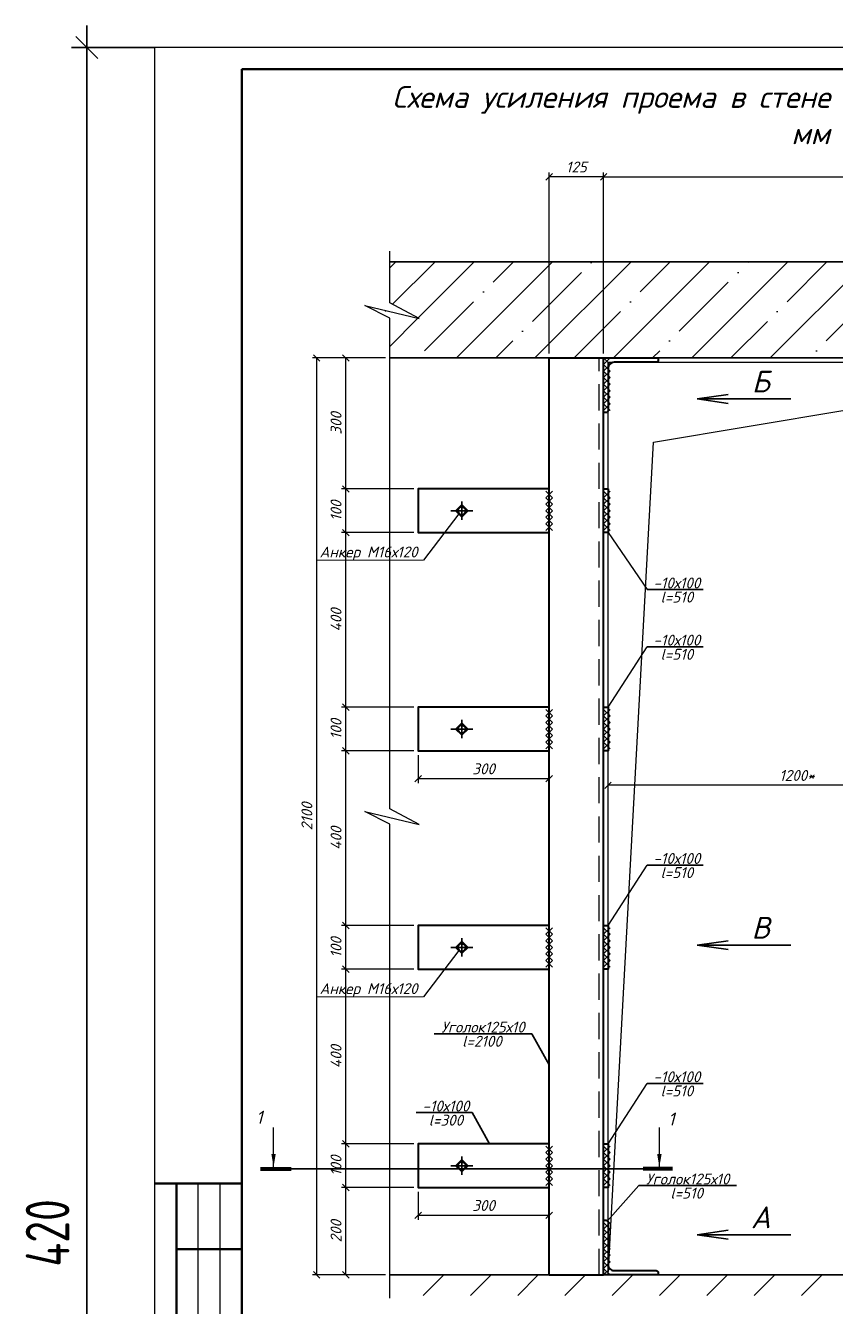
# Model space of a CAD drawing. Header units: millimetres. Extents: x 19346 to 188849, y 18183 to 1386204.
# Drawn here: x 109440 to 111295, y 27177 to 30110 of the extents above; entities that cross this region are included whole.
import ezdxf
from ezdxf.enums import TextEntityAlignment as Align

# ---------------------------------------------------------------- set-up
doc = ezdxf.new("R2010")
doc.units = ezdxf.units.MM
doc.linetypes.add('Пунктир 2мм', pattern=[3, 2, -1])
doc.layers.get('DEFPOINTS').update_dxf_attribs({"color": 1})
for name, color, linetype, lineweight in [('013', 7, 'Continuous', 13), ('030', 7, 'Continuous', 30), ('Размер', 140, 'Continuous', 13), ('Разрезы', 54, 'Continuous', 20)]:
    doc.layers.add(name, color=color, linetype=linetype, lineweight=lineweight)
doc.styles.add('10', font='isocpeui.ttf', dxfattribs={"height": 25})
doc.styles.add('100', font='isocpeui.ttf', dxfattribs={"height": 250})
doc.styles.add('GOST', font='isocpeur.TTF')
doc.styles.add('БДА100', font='romand.shx', dxfattribs={"width": 0.7})
doc.dimstyles.new('10', dxfattribs={"dimtxt": 37.5, "dimasz": 15, "dimexe": 10, "dimexo": 10, "dimgap": 10, "dimtad": 1, "dimtxsty": '10', "dimblk": 'OBLIQUE', "dimcen": 2.5, "dimadec": 0, "dimazin": 0, "dimtfac": 1, "dimtmove": 0, "dimatfit": 3, "dimfxl": 1, "dimlwd": 15, "dimlwe": 15, "dimarcsym": 0})
doc.dimstyles.new('БДА1', dxfattribs={"dimtxt": 2, "dimasz": 1, "dimexe": 0.7, "dimexo": 0, "dimgap": 0.8, "dimtad": 1, "dimdec": 0, "dimrnd": 1, "dimzin": 0, "dimdsep": 46, "dimtxsty": 'БДА100', "dimblk": 'OBLIQUE', "dimcen": 2, "dimdle": 1, "dimadec": 0, "dimazin": 0, "dimtfac": 1, "dimtdec": 0, "dimtmove": 1, "dimatfit": 3, "dimldrblk": 'NONE', "dimfxl": 0.7, "dimtolj": 1, "dimtzin": 0, "dimlwd": -1, "dimlwe": -1, "dimarcsym": 0})

# ---------------------------------------------------------------- blocks, each defined once
blk = doc.blocks.new('_OBLIQUE')
at = {"color": 0, "linetype": 'ByBlock'}
blk.add_line((-0.5, -0.5), (0.5, 0.5), dxfattribs=at)
blk = doc.blocks.new('*D18')
at = {"layer": 'DEFPOINTS', "color": 0, "transparency": 16777216}
for p, q in [((-15.52, -5), (-15.52, 425)), ((0, 420), (-19.02, 420)), ((0, 0), (-19.02, 0))]:
    blk.add_line(p, q, dxfattribs=at)
for p in [(-15.52, 420), (0, 420), (0, 0)]:
    blk.add_point(p, dxfattribs=at)
at = {"layer": 'DEFPOINTS', "color": 0, "transparency": 16777216, "xscale": 5, "yscale": 5, "zscale": 5}
for p, rotation in [((-15.52, 420), 90), ((-15.52, 0), 270)]:
    blk.add_blockref('_OBLIQUE', p, dxfattribs=dict(at, rotation=rotation))
at = {"layer": 'DEFPOINTS', "color": 0, "lineweight": 0, "transparency": 16777216, "insert": (-24.52, 148.5), "char_height": 10, "attachment_point": 5, "rotation": 90, "style": 'БДА100'}
blk.add_mtext('\\A1;420', dxfattribs=at)
blk = doc.blocks.new('_None')
blk = doc.blocks.new('*D161')
at = {"color": 0, "lineweight": 15, "ltscale": 100, "transparency": 16777216}
for p, q in [((110264.5, 29349.1), (110097.1, 29349.1)), ((110107.1, 27249.1), (110107.1, 29349.1)), ((110264.5, 27249.1), (110097.1, 27249.1))]:
    blk.add_line(p, q, dxfattribs=at)
at = {"layer": 'DEFPOINTS', "color": 0, "ltscale": 100, "transparency": 16777216}
for p in [(110107.1, 29349.1), (110274.5, 29349.1), (110274.5, 27249.1)]:
    blk.add_point(p, dxfattribs=at)
at = {"color": 0, "lineweight": 15, "ltscale": 100, "transparency": 16777216, "xscale": 15, "yscale": 15, "zscale": 15}
for p, rotation in [((110107.1, 29349.1), 90), ((110107.1, 27249.1), 270)]:
    blk.add_blockref('_OBLIQUE', p, dxfattribs=dict(at, rotation=rotation))
at = {"color": 0, "ltscale": 100, "transparency": 16777216, "insert": (110084.6, 28299.1), "char_height": 25, "attachment_point": 5, "rotation": 90, "style": '10'}
blk.add_mtext('2100', dxfattribs=at)
blk = doc.blocks.new('*D160')
at = {"color": 0, "lineweight": 15, "ltscale": 100, "transparency": 16777216}
for p, q in [((110764.5, 29359.1), (110764.5, 29773.9)), ((111984.5, 29359.1), (111984.5, 29773.9)), ((110764.5, 29763.9), (111984.5, 29763.9))]:
    blk.add_line(p, q, dxfattribs=at)
at = {"layer": 'DEFPOINTS', "color": 0, "ltscale": 100, "transparency": 16777216}
for p in [(111984.5, 29763.9), (110764.5, 29349.1), (111984.5, 29349.1)]:
    blk.add_point(p, dxfattribs=at)
at = {"color": 0, "lineweight": 15, "ltscale": 100, "transparency": 16777216, "xscale": 15, "yscale": 15, "zscale": 15, "rotation": 180}
blk.add_blockref('_OBLIQUE', (110764.5, 29763.9), dxfattribs=at)
at = {"color": 0, "lineweight": 15, "ltscale": 100, "transparency": 16777216, "xscale": 15, "yscale": 15, "zscale": 15}
blk.add_blockref('_OBLIQUE', (111984.5, 29763.9), dxfattribs=at)
at = {"color": 0, "ltscale": 100, "transparency": 16777216, "insert": (111374.5, 29786.4), "char_height": 25, "attachment_point": 5, "style": '10'}
blk.add_mtext('1220', dxfattribs=at)
blk = doc.blocks.new('*D162')
at = {"color": 0, "lineweight": 15, "ltscale": 100, "transparency": 16777216}
for p, q in [((110639.5, 29359.1), (110639.5, 29773.9)), ((110764.5, 29359.1), (110764.5, 29773.9)), ((110764.5, 29763.9), (110639.5, 29763.9))]:
    blk.add_line(p, q, dxfattribs=at)
at = {"layer": 'DEFPOINTS', "color": 0, "ltscale": 100, "transparency": 16777216}
for p in [(110639.5, 29763.9), (110639.5, 29349.1), (110764.5, 29349.1)]:
    blk.add_point(p, dxfattribs=at)
at = {"color": 0, "lineweight": 15, "ltscale": 100, "transparency": 16777216, "xscale": 15, "yscale": 15, "zscale": 15, "rotation": 180}
blk.add_blockref('_OBLIQUE', (110639.5, 29763.9), dxfattribs=at)
at = {"color": 0, "lineweight": 15, "ltscale": 100, "transparency": 16777216, "xscale": 15, "yscale": 15, "zscale": 15}
blk.add_blockref('_OBLIQUE', (110764.5, 29763.9), dxfattribs=at)
at = {"color": 0, "ltscale": 100, "transparency": 16777216, "insert": (110702, 29786.4), "char_height": 25, "attachment_point": 5, "style": '10'}
blk.add_mtext('125', dxfattribs=at)
blk = doc.blocks.new('*D164')
at = {"color": 0, "lineweight": 15, "ltscale": 100, "transparency": 16777216}
for p, q in [((110329.5, 27449.1), (110164, 27449.1)), ((110174, 27249.1), (110174, 27449.1)), ((110264.5, 27249.1), (110164, 27249.1))]:
    blk.add_line(p, q, dxfattribs=at)
at = {"layer": 'DEFPOINTS', "color": 0, "ltscale": 100, "transparency": 16777216}
for p in [(110174, 27449.1), (110339.5, 27449.1), (110274.5, 27249.1)]:
    blk.add_point(p, dxfattribs=at)
at = {"color": 0, "lineweight": 15, "ltscale": 100, "transparency": 16777216, "xscale": 15, "yscale": 15, "zscale": 15}
for p, rotation in [((110174, 27449.1), 90), ((110174, 27249.1), 270)]:
    blk.add_blockref('_OBLIQUE', p, dxfattribs=dict(at, rotation=rotation))
at = {"color": 0, "ltscale": 100, "transparency": 16777216, "insert": (110151.5, 27349.1), "char_height": 25, "attachment_point": 5, "rotation": 90, "style": '10'}
blk.add_mtext('200', dxfattribs=at)
blk = doc.blocks.new('*D165')
at = {"color": 0, "lineweight": 15, "ltscale": 100, "transparency": 16777216}
for p, q in [((110329.5, 27549.1), (110164, 27549.1)), ((110174, 27449.1), (110174, 27549.1)), ((110329.5, 27449.1), (110164, 27449.1))]:
    blk.add_line(p, q, dxfattribs=at)
at = {"layer": 'DEFPOINTS', "color": 0, "ltscale": 100, "transparency": 16777216}
for p in [(110174, 27549.1), (110339.5, 27549.1), (110339.5, 27449.1)]:
    blk.add_point(p, dxfattribs=at)
at = {"color": 0, "lineweight": 15, "ltscale": 100, "transparency": 16777216, "xscale": 15, "yscale": 15, "zscale": 15}
for p, rotation in [((110174, 27549.1), 90), ((110174, 27449.1), 270)]:
    blk.add_blockref('_OBLIQUE', p, dxfattribs=dict(at, rotation=rotation))
at = {"color": 0, "ltscale": 100, "transparency": 16777216, "insert": (110151.5, 27499.1), "char_height": 25, "attachment_point": 5, "rotation": 90, "style": '10'}
blk.add_mtext('100', dxfattribs=at)
blk = doc.blocks.new('*D166')
at = {"color": 0, "lineweight": 15, "ltscale": 100, "transparency": 16777216}
for p, q in [((110329.5, 27949.1), (110164, 27949.1)), ((110174, 27549.1), (110174, 27949.1)), ((110329.5, 27549.1), (110164, 27549.1))]:
    blk.add_line(p, q, dxfattribs=at)
at = {"layer": 'DEFPOINTS', "color": 0, "ltscale": 100, "transparency": 16777216}
for p in [(110174, 27949.1), (110339.5, 27949.1), (110339.5, 27549.1)]:
    blk.add_point(p, dxfattribs=at)
at = {"color": 0, "lineweight": 15, "ltscale": 100, "transparency": 16777216, "xscale": 15, "yscale": 15, "zscale": 15}
for p, rotation in [((110174, 27949.1), 90), ((110174, 27549.1), 270)]:
    blk.add_blockref('_OBLIQUE', p, dxfattribs=dict(at, rotation=rotation))
at = {"color": 0, "ltscale": 100, "transparency": 16777216, "insert": (110151.5, 27749.1), "char_height": 25, "attachment_point": 5, "rotation": 90, "style": '10'}
blk.add_mtext('400', dxfattribs=at)
blk = doc.blocks.new('*D167')
at = {"color": 0, "lineweight": 15, "ltscale": 100, "transparency": 16777216}
for p, q in [((110329.5, 28049.1), (110164, 28049.1)), ((110174, 27949.1), (110174, 28049.1)), ((110329.5, 27949.1), (110164, 27949.1))]:
    blk.add_line(p, q, dxfattribs=at)
at = {"layer": 'DEFPOINTS', "color": 0, "ltscale": 100, "transparency": 16777216}
for p in [(110174, 28049.1), (110339.5, 28049.1), (110339.5, 27949.1)]:
    blk.add_point(p, dxfattribs=at)
at = {"color": 0, "lineweight": 15, "ltscale": 100, "transparency": 16777216, "xscale": 15, "yscale": 15, "zscale": 15}
for p, rotation in [((110174, 28049.1), 90), ((110174, 27949.1), 270)]:
    blk.add_blockref('_OBLIQUE', p, dxfattribs=dict(at, rotation=rotation))
at = {"color": 0, "ltscale": 100, "transparency": 16777216, "insert": (110151.5, 27999.1), "char_height": 25, "attachment_point": 5, "rotation": 90, "style": '10'}
blk.add_mtext('100', dxfattribs=at)
blk = doc.blocks.new('*D168')
at = {"color": 0, "lineweight": 15, "ltscale": 100, "transparency": 16777216}
for p, q in [((110329.5, 28449.1), (110164, 28449.1)), ((110174, 28049.1), (110174, 28449.1)), ((110329.5, 28049.1), (110164, 28049.1))]:
    blk.add_line(p, q, dxfattribs=at)
at = {"layer": 'DEFPOINTS', "color": 0, "ltscale": 100, "transparency": 16777216}
for p in [(110174, 28449.1), (110339.5, 28449.1), (110339.5, 28049.1)]:
    blk.add_point(p, dxfattribs=at)
at = {"color": 0, "lineweight": 15, "ltscale": 100, "transparency": 16777216, "xscale": 15, "yscale": 15, "zscale": 15}
for p, rotation in [((110174, 28449.1), 90), ((110174, 28049.1), 270)]:
    blk.add_blockref('_OBLIQUE', p, dxfattribs=dict(at, rotation=rotation))
at = {"color": 0, "ltscale": 100, "transparency": 16777216, "insert": (110151.5, 28249.1), "char_height": 25, "attachment_point": 5, "rotation": 90, "style": '10'}
blk.add_mtext('400', dxfattribs=at)
blk = doc.blocks.new('*D169')
at = {"color": 0, "lineweight": 15, "ltscale": 100, "transparency": 16777216}
for p, q in [((110329.5, 28549.1), (110164, 28549.1)), ((110174, 28449.1), (110174, 28549.1)), ((110329.5, 28449.1), (110164, 28449.1))]:
    blk.add_line(p, q, dxfattribs=at)
at = {"layer": 'DEFPOINTS', "color": 0, "ltscale": 100, "transparency": 16777216}
for p in [(110174, 28549.1), (110339.5, 28549.1), (110339.5, 28449.1)]:
    blk.add_point(p, dxfattribs=at)
at = {"color": 0, "lineweight": 15, "ltscale": 100, "transparency": 16777216, "xscale": 15, "yscale": 15, "zscale": 15}
for p, rotation in [((110174, 28549.1), 90), ((110174, 28449.1), 270)]:
    blk.add_blockref('_OBLIQUE', p, dxfattribs=dict(at, rotation=rotation))
at = {"color": 0, "ltscale": 100, "transparency": 16777216, "insert": (110151.5, 28499.1), "char_height": 25, "attachment_point": 5, "rotation": 90, "style": '10'}
blk.add_mtext('100', dxfattribs=at)
blk = doc.blocks.new('*D170')
at = {"color": 0, "lineweight": 15, "ltscale": 100, "transparency": 16777216}
for p, q in [((110329.5, 28949.1), (110164, 28949.1)), ((110174, 28549.1), (110174, 28949.1)), ((110329.5, 28549.1), (110164, 28549.1))]:
    blk.add_line(p, q, dxfattribs=at)
at = {"layer": 'DEFPOINTS', "color": 0, "ltscale": 100, "transparency": 16777216}
for p in [(110174, 28949.1), (110339.5, 28949.1), (110339.5, 28549.1)]:
    blk.add_point(p, dxfattribs=at)
at = {"color": 0, "lineweight": 15, "ltscale": 100, "transparency": 16777216, "xscale": 15, "yscale": 15, "zscale": 15}
for p, rotation in [((110174, 28949.1), 90), ((110174, 28549.1), 270)]:
    blk.add_blockref('_OBLIQUE', p, dxfattribs=dict(at, rotation=rotation))
at = {"color": 0, "ltscale": 100, "transparency": 16777216, "insert": (110151.5, 28749.1), "char_height": 25, "attachment_point": 5, "rotation": 90, "style": '10'}
blk.add_mtext('400', dxfattribs=at)
blk = doc.blocks.new('*D171')
at = {"color": 0, "lineweight": 15, "ltscale": 100, "transparency": 16777216}
for p, q in [((110329.5, 29049.1), (110164, 29049.1)), ((110174, 28949.1), (110174, 29049.1)), ((110329.5, 28949.1), (110164, 28949.1))]:
    blk.add_line(p, q, dxfattribs=at)
at = {"layer": 'DEFPOINTS', "color": 0, "ltscale": 100, "transparency": 16777216}
for p in [(110174, 29049.1), (110339.5, 29049.1), (110339.5, 28949.1)]:
    blk.add_point(p, dxfattribs=at)
at = {"color": 0, "lineweight": 15, "ltscale": 100, "transparency": 16777216, "xscale": 15, "yscale": 15, "zscale": 15}
for p, rotation in [((110174, 29049.1), 90), ((110174, 28949.1), 270)]:
    blk.add_blockref('_OBLIQUE', p, dxfattribs=dict(at, rotation=rotation))
at = {"color": 0, "ltscale": 100, "transparency": 16777216, "insert": (110151.5, 28999.1), "char_height": 25, "attachment_point": 5, "rotation": 90, "style": '10'}
blk.add_mtext('100', dxfattribs=at)
blk = doc.blocks.new('*D172')
at = {"color": 0, "lineweight": 15, "ltscale": 100, "transparency": 16777216}
for p, q in [((110264.5, 29349.1), (110164, 29349.1)), ((110174, 29049.1), (110174, 29349.1)), ((110329.5, 29049.1), (110164, 29049.1))]:
    blk.add_line(p, q, dxfattribs=at)
at = {"layer": 'DEFPOINTS', "color": 0, "ltscale": 100, "transparency": 16777216}
for p in [(110174, 29349.1), (110274.5, 29349.1), (110339.5, 29049.1)]:
    blk.add_point(p, dxfattribs=at)
at = {"color": 0, "lineweight": 15, "ltscale": 100, "transparency": 16777216, "xscale": 15, "yscale": 15, "zscale": 15}
for p, rotation in [((110174, 29349.1), 90), ((110174, 29049.1), 270)]:
    blk.add_blockref('_OBLIQUE', p, dxfattribs=dict(at, rotation=rotation))
at = {"color": 0, "ltscale": 100, "transparency": 16777216, "insert": (110151.5, 29199.1), "char_height": 25, "attachment_point": 5, "rotation": 90, "style": '10'}
blk.add_mtext('300', dxfattribs=at)
blk = doc.blocks.new('*U174')
blk.add_lwpolyline([(-34.5, 90.5), (-29.1, 90.5, -0.414214), (-24.5, 85.9), (-24.5, -10.5, 0.414214), (-10.5, -24.5), (85.9, -24.5, -0.414214), (90.5, -29.1), (90.5, -34.5), (-34.5, -34.5)], format="xyb", close=True)
blk = doc.blocks.new('*D175')
at = {"color": 0, "lineweight": 15, "ltscale": 100, "transparency": 16777216}
for p, q in [((110774.5, 28276.4), (110774.5, 28380.4)), ((111974.5, 28370.4), (110774.5, 28370.4)), ((111974.5, 28276.4), (111974.5, 28380.4))]:
    blk.add_line(p, q, dxfattribs=at)
at = {"layer": 'DEFPOINTS', "color": 0, "ltscale": 100, "transparency": 16777216}
for p in [(110774.5, 28370.4), (110774.5, 28266.4), (111974.5, 28266.4)]:
    blk.add_point(p, dxfattribs=at)
at = {"color": 0, "lineweight": 15, "ltscale": 100, "transparency": 16777216, "xscale": 15, "yscale": 15, "zscale": 15, "rotation": 180}
blk.add_blockref('_OBLIQUE', (110774.5, 28370.4), dxfattribs=at)
at = {"color": 0, "lineweight": 15, "ltscale": 100, "transparency": 16777216, "xscale": 15, "yscale": 15, "zscale": 15}
blk.add_blockref('_OBLIQUE', (111974.5, 28370.4), dxfattribs=at)
at = {"color": 0, "ltscale": 100, "transparency": 16777216, "insert": (111207.3, 28392.9), "char_height": 25, "width": 61.42, "attachment_point": 5, "style": '10'}
blk.add_mtext('1200*', dxfattribs=at)
blk = doc.blocks.new('*U177')
at = {"layer": 'DEFPOINTS'}
blk.add_line((0, 0), (80.57, 0), dxfattribs=at)
at = {"layer": 'Разрезы', "color": 0, "lineweight": 60}
for p, q in [((-7.07, 0), (0, 0)), ((87.32, 0), (80.57, 0))]:
    blk.add_line(p, q, dxfattribs=at)
at = {"layer": 'Разрезы', "color": 0}
for p, q in [((-4.07, -0.35), (-4.07, -9.4)), ((84.32, -0.35), (84.32, -9.4))]:
    blk.add_line(p, q, dxfattribs=at)
for points in [[(-4.07, -0.35), (-3.57, -3.35), (-4.57, -3.35)], [(84.32, -0.35), (83.82, -3.35), (84.83, -3.35)]]:
    blk.add_solid(points, dxfattribs=at)
at = {"layer": 'Разрезы', "color": 0, "style": '100'}
for tag, p in [('1', (-7.34, -11.76)), ('2', (87.05, -11.36))]:
    blk.add_attdef(tag, text='', height=3, dxfattribs=at).set_placement(p, align=Align.MIDDLE_CENTER)
blk = doc.blocks.new('*D186')
at = {"color": 0, "lineweight": 15, "ltscale": 100, "transparency": 16777216}
for p, q in [((110339.5, 27439.1), (110339.5, 27375.6)), ((110639.5, 27439.1), (110639.5, 27375.6)), ((110339.5, 27385.6), (110639.5, 27385.6))]:
    blk.add_line(p, q, dxfattribs=at)
at = {"layer": 'DEFPOINTS', "color": 0, "ltscale": 100, "transparency": 16777216}
for p in [(110339.5, 27449.1), (110639.5, 27449.1), (110639.5, 27385.6)]:
    blk.add_point(p, dxfattribs=at)
at = {"color": 0, "lineweight": 15, "ltscale": 100, "transparency": 16777216, "xscale": 15, "yscale": 15, "zscale": 15, "rotation": 180}
blk.add_blockref('_OBLIQUE', (110339.5, 27385.6), dxfattribs=at)
at = {"color": 0, "lineweight": 15, "ltscale": 100, "transparency": 16777216, "xscale": 15, "yscale": 15, "zscale": 15}
blk.add_blockref('_OBLIQUE', (110639.5, 27385.6), dxfattribs=at)
at = {"color": 0, "ltscale": 100, "transparency": 16777216, "insert": (110489.5, 27408.1), "char_height": 25, "attachment_point": 5, "style": '10'}
blk.add_mtext('300', dxfattribs=at)
blk = doc.blocks.new('*D187')
at = {"color": 0, "lineweight": 15, "ltscale": 100, "transparency": 16777216}
for p, q in [((110339.5, 28439.1), (110339.5, 28375.6)), ((110639.5, 28439.1), (110639.5, 28375.6)), ((110339.5, 28385.6), (110639.5, 28385.6))]:
    blk.add_line(p, q, dxfattribs=at)
at = {"layer": 'DEFPOINTS', "color": 0, "ltscale": 100, "transparency": 16777216}
for p in [(110339.5, 28449.1), (110639.5, 28449.1), (110639.5, 28385.6)]:
    blk.add_point(p, dxfattribs=at)
at = {"color": 0, "lineweight": 15, "ltscale": 100, "transparency": 16777216, "xscale": 15, "yscale": 15, "zscale": 15, "rotation": 180}
blk.add_blockref('_OBLIQUE', (110339.5, 28385.6), dxfattribs=at)
at = {"color": 0, "lineweight": 15, "ltscale": 100, "transparency": 16777216, "xscale": 15, "yscale": 15, "zscale": 15}
blk.add_blockref('_OBLIQUE', (110639.5, 28385.6), dxfattribs=at)
at = {"color": 0, "ltscale": 100, "transparency": 16777216, "insert": (110489.5, 28408.1), "char_height": 25, "attachment_point": 5, "style": '10'}
blk.add_mtext('300', dxfattribs=at)
blk = doc.blocks.new('*U16')
at = {"color": 44, "lineweight": 20, "ltscale": 10}
for p, q in [((594, 420), (0, 420)), ((0, 420), (0, 0))]:
    blk.add_line(p, q, dxfattribs=at)
at = {"color": 137, "lineweight": 35, "ltscale": 10}
for p, q in [((589, 415), (20, 415)), ((20, 415), (20, 5)), ((0, 159.8), (20, 159.8)), ((5, 89.8), (5, 159.8)), ((5, 144.8), (20, 144.8))]:
    blk.add_line(p, q, dxfattribs=at)
at = {"color": 44, "lineweight": 13}
for p, q in [((10, 89.8), (10, 159.8)), ((15, 89.8), (15, 159.8))]:
    blk.add_line(p, q, dxfattribs=at)
at = {"color": 44, "lineweight": 13, "style": 'GOST', "oblique": 10, "width": 0.8}
for tag in ['ФОРМАТВЕРТ', 'ФОРМАТГОРИЗ']:
    blk.add_attdef(tag, (542.98, 1.6), '', height=2, dxfattribs=at)
at = {"layer": 'DEFPOINTS', "color": 251, "lineweight": 0}
dim = blk.add_linear_dim(base=(-15.52, 420), p1=(0, 0), p2=(0, 420), angle=90, dimstyle='БДА1', override={"dimscale": 5}, dxfattribs=at)
dim.commit()
dim.dimension.update_dxf_attribs({"geometry": '*D18', "text_midpoint": (-15.52, 148.5), "dimtype": 128})

msp = doc.modelspace()

# ---------------------------------------------------------------- hatches: boundary and pattern name
at = {"layer": '013', "ltscale": 100}
h = msp.add_hatch(dxfattribs=at)
h.set_pattern_fill('ANSI35', color=256, scale=20)
h.set_pattern_definition([(45, (76.54, 0), (-89.80256, 89.80256), []), (45, (166.34, 0), (-89.80256, 89.80256), [158.75, -31.75, 0, -31.75])])
h.paths.add_polyline_path([(112638.202, 29469.431), (112762.733, 29439.519), (112695.493, 29475.416), (112695.493, 29569.117), (110274.55, 29569.117), (110274.55, 29475.416), (110341.79, 29439.519), (110217.258, 29469.431), (110274.55, 29440.395), (110274.55, 29349.117), (112695.493, 29349.117), (112695.493, 29440.395)])

# ---------------------------------------------------------------- linework, layer by layer
at = {"ltscale": 100}
for p, q in [((110274.55, 29569.117), (112695.493, 29569.117)), ((110274.55, 29349.117), (112695.493, 29349.117)), ((110779.501, 29334.117), (110764.501, 29349.117)), ((110764.501, 29334.117), (110779.501, 29349.117)), ((110779.501, 29319.117), (110764.501, 29334.117)), ((110764.501, 29319.117), (110779.501, 29334.117)), ((110779.501, 29304.117), (110764.501, 29319.117)), ((110764.501, 29304.117), (110779.501, 29319.117)), ((110779.501, 29289.117), (110764.501, 29304.117)), ((110764.501, 29289.117), (110779.501, 29304.117)), ((110779.501, 29274.117), (110764.501, 29289.117)), ((110764.501, 29274.117), (110779.501, 29289.117)), ((110779.501, 29259.117), (110764.501, 29274.117)), ((110764.501, 29259.117), (110779.501, 29274.117)), ((110779.501, 29244.117), (110764.501, 29259.117)), ((110764.501, 29244.117), (110779.501, 29259.117)), ((110779.501, 29229.117), (110764.501, 29244.117)), ((110764.501, 29229.117), (110779.501, 29244.117)), ((110978.852, 29255.175), (111050.079, 29265.478)), ((110978.852, 29255.175), (111192.972, 29255.175)), ((110978.852, 29255.175), (111050.079, 29244.873)), ((110647.001, 29029.117), (110632.001, 29044.117)), ((110632.001, 29029.117), (110647.001, 29044.117)), ((110779.501, 29029.117), (110764.501, 29044.117)), ((110764.501, 29029.117), (110779.501, 29044.117)), ((110439.501, 28978.253), (110439.501, 29019.981)), ((110647.001, 29014.117), (110632.001, 29029.117)), ((110632.001, 29014.117), (110647.001, 29029.117)), ((110647.001, 28999.117), (110632.001, 29014.117)), ((110632.001, 28999.117), (110647.001, 29014.117)), ((110779.501, 29014.117), (110764.501, 29029.117)), ((110764.501, 29014.117), (110779.501, 29029.117)), ((110779.501, 28999.117), (110764.501, 29014.117)), ((110764.501, 28999.117), (110779.501, 29014.117)), ((110414.443, 28999.117), (110464.558, 28999.117)), ((110647.001, 28984.117), (110632.001, 28999.117)), ((110632.001, 28984.117), (110647.001, 28999.117)), ((110647.001, 28969.117), (110632.001, 28984.117)), ((110632.001, 28969.117), (110647.001, 28984.117)), ((110779.501, 28984.117), (110764.501, 28999.117)), ((110764.501, 28984.117), (110779.501, 28999.117)), ((110779.501, 28969.117), (110764.501, 28984.117)), ((110764.501, 28969.117), (110779.501, 28984.117)), ((110647.001, 28954.117), (110632.001, 28969.117)), ((110632.001, 28954.117), (110647.001, 28969.117)), ((110779.501, 28954.117), (110764.501, 28969.117)), ((110764.501, 28954.117), (110779.501, 28969.117)), ((110992.134, 28818.719), (110864.243, 28818.719)), ((110992.134, 28687.785), (110864.243, 28687.785)), ((110647.001, 28529.117), (110632.001, 28544.117)), ((110632.001, 28529.117), (110647.001, 28544.117)), ((110779.501, 28529.117), (110764.501, 28544.117)), ((110764.501, 28529.117), (110779.501, 28544.117)), ((110439.501, 28478.253), (110439.501, 28519.981)), ((110647.001, 28514.117), (110632.001, 28529.117)), ((110632.001, 28514.117), (110647.001, 28529.117)), ((110647.001, 28499.117), (110632.001, 28514.117)), ((110632.001, 28499.117), (110647.001, 28514.117)), ((110779.501, 28514.117), (110764.501, 28529.117)), ((110764.501, 28514.117), (110779.501, 28529.117)), ((110779.501, 28499.117), (110764.501, 28514.117)), ((110764.501, 28499.117), (110779.501, 28514.117)), ((110414.443, 28499.117), (110464.558, 28499.117)), ((110647.001, 28484.117), (110632.001, 28499.117)), ((110632.001, 28484.117), (110647.001, 28499.117)), ((110647.001, 28469.117), (110632.001, 28484.117)), ((110632.001, 28469.117), (110647.001, 28484.117)), ((110779.501, 28484.117), (110764.501, 28499.117)), ((110764.501, 28484.117), (110779.501, 28499.117)), ((110779.501, 28469.117), (110764.501, 28484.117)), ((110764.501, 28469.117), (110779.501, 28484.117)), ((110647.001, 28454.117), (110632.001, 28469.117)), ((110632.001, 28454.117), (110647.001, 28469.117)), ((110779.501, 28454.117), (110764.501, 28469.117)), ((110764.501, 28454.117), (110779.501, 28469.117)), ((110992.134, 28187.785), (110864.243, 28187.785)), ((110647.001, 28029.117), (110632.001, 28044.117)), ((110632.001, 28029.117), (110647.001, 28044.117)), ((110779.501, 28029.117), (110764.501, 28044.117)), ((110764.501, 28029.117), (110779.501, 28044.117)), ((110439.501, 27978.253), (110439.501, 28019.981)), ((110647.001, 28014.117), (110632.001, 28029.117)), ((110632.001, 28014.117), (110647.001, 28029.117)), ((110647.001, 27999.117), (110632.001, 28014.117)), ((110632.001, 27999.117), (110647.001, 28014.117)), ((110779.501, 28014.117), (110764.501, 28029.117)), ((110764.501, 28014.117), (110779.501, 28029.117)), ((110779.501, 27999.117), (110764.501, 28014.117)), ((110764.501, 27999.117), (110779.501, 28014.117)), ((110978.852, 28004.282), (111050.079, 28014.585)), ((110414.443, 27999.117), (110464.558, 27999.117)), ((110647.001, 27984.117), (110632.001, 27999.117)), ((110632.001, 27984.117), (110647.001, 27999.117)), ((110647.001, 27969.117), (110632.001, 27984.117)), ((110632.001, 27969.117), (110647.001, 27984.117)), ((110779.501, 27984.117), (110764.501, 27999.117)), ((110764.501, 27984.117), (110779.501, 27999.117)), ((110779.501, 27969.117), (110764.501, 27984.117)), ((110764.501, 27969.117), (110779.501, 27984.117)), ((110978.852, 28004.282), (111192.972, 28004.282)), ((110978.852, 28004.282), (111050.079, 27993.98)), ((110647.001, 27954.117), (110632.001, 27969.117)), ((110632.001, 27954.117), (110647.001, 27969.117)), ((110779.501, 27954.117), (110764.501, 27969.117)), ((110764.501, 27954.117), (110779.501, 27969.117)), ((110599.699, 27801.579), (110375.957, 27801.579)), ((110639.501, 27729.915), (110599.699, 27801.579)), ((110992.134, 27687.785), (110864.243, 27687.785)), ((110463.051, 27620.781), (110335.16, 27620.781)), ((110502.853, 27549.117), (110463.051, 27620.781)), ((110647.001, 27529.117), (110632.001, 27544.117)), ((110632.001, 27529.117), (110647.001, 27544.117)), ((110779.501, 27529.117), (110764.501, 27544.117)), ((110764.501, 27529.117), (110779.501, 27544.117)), ((110439.501, 27478.253), (110439.501, 27519.981)), ((110647.001, 27514.117), (110632.001, 27529.117)), ((110632.001, 27514.117), (110647.001, 27529.117)), ((110647.001, 27499.117), (110632.001, 27514.117)), ((110632.001, 27499.117), (110647.001, 27514.117)), ((110779.501, 27514.117), (110764.501, 27529.117)), ((110764.501, 27514.117), (110779.501, 27529.117)), ((110779.501, 27499.117), (110764.501, 27514.117)), ((110764.501, 27499.117), (110779.501, 27514.117)), ((110414.443, 27499.117), (110464.558, 27499.117)), ((110647.001, 27484.117), (110632.001, 27499.117)), ((110632.001, 27484.117), (110647.001, 27499.117)), ((110647.001, 27469.117), (110632.001, 27484.117)), ((110632.001, 27469.117), (110647.001, 27484.117)), ((110779.501, 27484.117), (110764.501, 27499.117)), ((110764.501, 27484.117), (110779.501, 27499.117)), ((110779.501, 27469.117), (110764.501, 27484.117)), ((110764.501, 27469.117), (110779.501, 27484.117)), ((110647.001, 27454.117), (110632.001, 27469.117)), ((110632.001, 27454.117), (110647.001, 27469.117)), ((110779.501, 27454.117), (110764.501, 27469.117)), ((110764.501, 27454.117), (110779.501, 27469.117)), ((111068.697, 27453.68), (110844.955, 27453.68)), ((110779.501, 27354.117), (110764.501, 27369.117)), ((110764.501, 27354.117), (110779.501, 27369.117)), ((110779.501, 27339.117), (110764.501, 27354.117)), ((110764.501, 27339.117), (110779.501, 27354.117)), ((110779.501, 27324.117), (110764.501, 27339.117)), ((110764.501, 27324.117), (110779.501, 27339.117)), ((110978.852, 27341.13), (111050.079, 27351.433)), ((110978.852, 27341.13), (111192.972, 27341.13)), ((110978.852, 27341.13), (111050.079, 27330.828)), ((110779.501, 27309.117), (110764.501, 27324.117)), ((110764.501, 27309.117), (110779.501, 27324.117)), ((110779.501, 27294.117), (110764.501, 27309.117)), ((110764.501, 27294.117), (110779.501, 27309.117)), ((110779.501, 27279.117), (110764.501, 27294.117)), ((110764.501, 27279.117), (110779.501, 27294.117)), ((110779.501, 27264.117), (110764.501, 27279.117)), ((110764.501, 27264.117), (110779.501, 27279.117)), ((110779.501, 27249.117), (110764.501, 27264.117)), ((110764.501, 27249.117), (110779.501, 27264.117)), ((110274.55, 27249.117), (112695.493, 27249.117))]:
    msp.add_line(p, q, dxfattribs=at)
at = {"layer": '013', "ltscale": 100}
for p, q in [((110774.501, 28949.117), (110864.243, 28818.719)), ((110774.501, 28549.117), (110864.243, 28687.785)), ((110774.501, 28049.117), (110864.243, 28187.785)), ((110774.501, 27549.117), (110864.243, 27687.785)), ((110773.153, 27372.77), (110844.955, 27453.68)), ((110350.85, 27202.197), (110398.09, 27249.117)), ((110459.196, 27202.197), (110506.437, 27249.117)), ((110567.543, 27202.197), (110614.784, 27249.117)), ((110675.89, 27202.197), (110723.13, 27249.117)), ((110784.236, 27202.197), (110831.477, 27249.117)), ((110892.583, 27202.197), (110939.824, 27249.117)), ((111000.93, 27202.197), (111048.17, 27249.117)), ((111109.276, 27202.197), (111156.517, 27249.117)), ((111217.623, 27202.197), (111264.864, 27249.117))]:
    msp.add_line(p, q, dxfattribs=at)
for points in [[(110274.55, 29316.732), (110274.55, 29440.395), (110217.258, 29469.431), (110341.79, 29439.519), (110274.55, 29475.416), (110274.55, 29593.871)], [(110274.55, 27195.842), (110274.55, 28281.637), (110217.258, 28310.673), (110341.79, 28280.761), (110274.55, 28316.658), (110274.55, 29349.117)], [(110774.501, 27249.117), (110878.969, 29156.359), (111974.501, 29339.117)], [(110432.751, 28992.367), (110351.423, 28886.325), (110106.775, 28885.112)], [(110432.751, 27992.367), (110351.423, 27886.325), (110106.775, 27885.112)]]:
    msp.add_lwpolyline(points, dxfattribs=at)
at = {"layer": '013', "linetype": 'Пунктир 2мм', "ltscale": 30}
msp.add_lwpolyline([(110754.501, 27249.117), (110754.501, 29349.117)], dxfattribs=at)
at = {"layer": '013', "ltscale": 100}
msp.add_lwpolyline([(110774.501, 29339.117), (111974.501, 29339.117), (111974.501, 27249.117), (110774.501, 27249.117)], close=True, dxfattribs=at)
at = {"layer": '030', "ltscale": 100}
for p, q in [((110639.501, 29349.117), (110764.501, 29349.117)), ((110639.501, 27249.117), (110764.501, 27249.117))]:
    msp.add_line(p, q, dxfattribs=at)
for points in [[(110639.501, 27249.117), (110639.501, 29349.117)], [(110764.501, 27249.117), (110764.501, 29349.117)], [(110639.501, 29049.117), (110339.501, 29049.117), (110339.501, 28949.117), (110639.501, 28949.117), (110639.501, 29049.117)], [(110774.501, 29049.117), (110774.501, 28949.117), (110764.501, 28949.117), (110764.501, 29049.117), (110774.501, 29049.117)], [(110426.001, 28999.117), (110439.501, 29012.617), (110453.001, 28999.117), (110439.501, 28985.617), (110426.001, 28999.117)], [(110639.501, 28549.117), (110339.501, 28549.117), (110339.501, 28449.117), (110639.501, 28449.117), (110639.501, 28549.117)], [(110774.501, 28549.117), (110774.501, 28449.117), (110764.501, 28449.117), (110764.501, 28549.117), (110774.501, 28549.117)], [(110426.001, 28499.117), (110439.501, 28512.617), (110453.001, 28499.117), (110439.501, 28485.617), (110426.001, 28499.117)], [(110639.501, 28049.117), (110339.501, 28049.117), (110339.501, 27949.117), (110639.501, 27949.117), (110639.501, 28049.117)], [(110774.501, 28049.117), (110774.501, 27949.117), (110764.501, 27949.117), (110764.501, 28049.117), (110774.501, 28049.117)], [(110426.001, 27999.117), (110439.501, 28012.617), (110453.001, 27999.117), (110439.501, 27985.617), (110426.001, 27999.117)], [(110639.501, 27549.117), (110339.501, 27549.117), (110339.501, 27449.117), (110639.501, 27449.117), (110639.501, 27549.117)], [(110774.501, 27549.117), (110774.501, 27449.117), (110764.501, 27449.117), (110764.501, 27549.117), (110774.501, 27549.117)], [(110426.001, 27499.117), (110439.501, 27512.617), (110453.001, 27499.117), (110439.501, 27485.617), (110426.001, 27499.117)]]:
    msp.add_lwpolyline(points, dxfattribs=at)
for centre in [(110439.501, 28999.117), (110439.501, 28499.117), (110439.501, 27999.117), (110439.501, 27499.117)]:
    msp.add_circle(centre, 9, dxfattribs=at)

# ---------------------------------------------------------------- block references
at = {"xscale": 10, "yscale": 10, "zscale": 10}
msp.add_blockref('*U16', (109735.72, 25860.225), dxfattribs=at)
at = {"layer": '030', "rotation": 270}
msp.add_blockref('*U174', (110799.001, 29314.617), dxfattribs=at)
at = {"layer": '030'}
msp.add_blockref('*U174', (110799.001, 27283.617), dxfattribs=at)
at = {"layer": 'Размер'}
ref = msp.add_blockref('*U177', (110048.957, 27492.404), dxfattribs=dict(at, xscale=-10, yscale=10, zscale=10, rotation=180))
ref.add_attrib('1', '1', dxfattribs={"layer": 'Разрезы', "color": 0, "height": 30, "style": '100'}).set_placement((109975.584, 27610.051), align=Align.MIDDLE_CENTER)
ref.add_attrib('2', '1', dxfattribs={"layer": 'Разрезы', "color": 0, "height": 30, "style": '100'}).set_placement((110919.501, 27606.049), align=Align.MIDDLE_CENTER)

# ---------------------------------------------------------------- texts
at = {"color": 0, "lineweight": 9, "char_height": 50, "attachment_point": 5, "style": '10'}
for s, insert, width in [('\\pxi1.23419;Схема усиления проема в стене 510мм высотой 2090 и шириной до 1200 мм в подвале', (111413.593, 29901.229), 2395.44136), ('\\pxi1.23419; Б', (111077.596, 29295.026), 295.72287), ('\\pxi1.23419; В', (111077.596, 28044.133), 295.72287), ('\\pxi1.23419; А', (111077.596, 27380.981), 295.72287)]:
    msp.add_mtext(s, dxfattribs=dict(at, insert=insert, width=width))
at = {"ltscale": 100, "char_height": 25, "attachment_point": 5, "style": '10'}
for s, insert in [('Анкер М16х120', (110225.922, 28901.362)), ('-10х100', (110932.235, 28833.755)), ('l=510', (110932.235, 28801.381)), ('-10х100', (110932.235, 28702.821)), ('l=510', (110932.235, 28670.447)), ('-10х100', (110932.235, 28202.821)), ('l=510', (110932.235, 28170.447)), ('Анкер М16х120', (110225.922, 27901.362)), ('Уголок125х10', (110488.148, 27816.616)), ('l=2100', (110485.741, 27784.241)), ('-10х100', (110932.235, 27702.821)), ('l=510', (110932.235, 27670.447)), ('-10х100', (110403.152, 27635.818)), ('l=300', (110403.152, 27603.443)), ('Уголок125х10', (110957.146, 27468.717)), ('l=510', (110954.739, 27436.342))]:
    msp.add_mtext(s, dxfattribs=dict(at, insert=insert))

# ---------------------------------------------------------------- dimensions: what is measured, and where the dimension line sits
at = {"ltscale": 100}
for base, p1, p2, picture, middle in [((110639.501, 29763.918), (110764.501, 29349.117), (110639.501, 29349.117), '*D162', (110702.001, 29786.418)), ((111984.501, 29763.918), (110764.501, 29349.117), (111984.501, 29349.117), '*D160', (111374.501, 29786.418)), ((110639.501, 28385.585), (110339.501, 28449.117), (110639.501, 28449.117), '*D187', (110489.501, 28408.085)), ((110639.501, 27385.585), (110339.501, 27449.117), (110639.501, 27449.117), '*D186', (110489.501, 27408.085))]:
    dim = msp.add_linear_dim(base=base, p1=p1, p2=p2, dimstyle='10', dxfattribs=at)
    dim.commit()
    dim.dimension.update_dxf_attribs({"geometry": picture, "text_midpoint": middle})
for base, p2, picture, middle in [((110107.083, 29349.117), (110274.55, 29349.117), '*D161', (110084.583, 28299.117)), ((110173.996, 27449.117), (110339.501, 27449.117), '*D164', (110151.496, 27349.117))]:
    dim = msp.add_linear_dim(base=base, p1=(110274.55, 27249.117), p2=p2, angle=90, dimstyle='10', dxfattribs=at)
    dim.commit()
    dim.dimension.update_dxf_attribs({"geometry": picture, "text_midpoint": middle})
for base, p1, p2, picture, middle in [((110173.996, 29349.117), (110339.501, 29049.117), (110274.55, 29349.117), '*D172', (110151.496, 29199.117)), ((110173.996, 29049.117), (110339.501, 28949.117), (110339.501, 29049.117), '*D171', (110151.496, 28999.117)), ((110173.996, 28949.117), (110339.501, 28549.117), (110339.501, 28949.117), '*D170', (110151.496, 28749.117)), ((110173.996, 28549.117), (110339.501, 28449.117), (110339.501, 28549.117), '*D169', (110151.496, 28499.117)), ((110173.996, 28449.117), (110339.501, 28049.117), (110339.501, 28449.117), '*D168', (110151.496, 28249.117)), ((110173.996, 28049.117), (110339.501, 27949.117), (110339.501, 28049.117), '*D167', (110151.496, 27999.117)), ((110173.996, 27949.117), (110339.501, 27549.117), (110339.501, 27949.117), '*D166', (110151.496, 27749.117)), ((110173.996, 27549.117), (110339.501, 27449.117), (110339.501, 27549.117), '*D165', (110151.496, 27499.117))]:
    dim = msp.add_linear_dim(base=base, p1=p1, p2=p2, angle=90, dimstyle='10', override={"dimtmove": 1}, dxfattribs=at)
    dim.commit()
    dim.dimension.update_dxf_attribs({"geometry": picture, "text_midpoint": middle})
dim = msp.add_linear_dim(base=(110774.501, 28370.447), p1=(111974.501, 28266.385), p2=(110774.501, 28266.385), text='1200*', dimstyle='10', dxfattribs=at)
dim.commit()
dim.dimension.update_dxf_attribs({"geometry": '*D175', "text_midpoint": (111207.31, 28370.447), "dimtype": 160})

doc.saveas('drawing.dxf')
